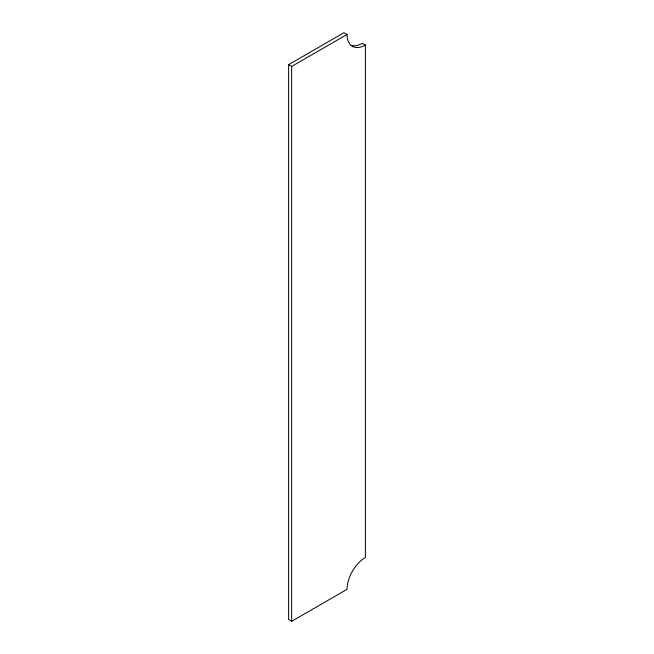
<?xml version="1.0" encoding="UTF-8"?>
<svg xmlns="http://www.w3.org/2000/svg" width="654" height="654" viewBox="0 0 654 654"><rect width="100%" height="100%" fill="white"/><g stroke="black" fill="none" stroke-linecap="round" stroke-linejoin="round"><path stroke-width="0.98" d="M288.61 64.664L343.979 32.7L347.037 34.466A25.956 14.985 -60 0 0 365.39 45.061L365.39 557.543A25.956 14.985 -60 0 0 347.037 589.336L291.668 621.3L288.61 619.534L288.61 64.664L291.668 66.43L347.037 34.466M365.39 45.061L362.332 43.295A25.956 14.985 -60 0 1 351.149 45.363M291.668 66.43L291.668 621.3"/></g></svg>
